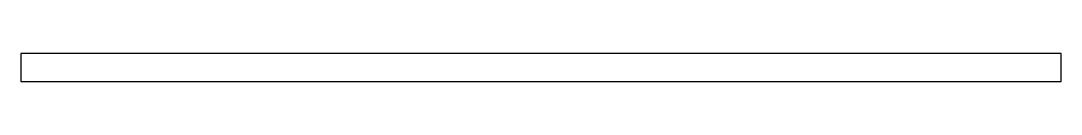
# Model space of a CAD drawing. Header units: millimetres. Extents: x 0 to 375, y 0 to 10.
import ezdxf

# ---------------------------------------------------------------- set-up
doc = ezdxf.new("R2010")
doc.units = ezdxf.units.MM

msp = doc.modelspace()

# ---------------------------------------------------------------- linework, layer by layer
for p, q in [((374.94, 10), (0, 10)), ((0, 10), (0, 0)), ((374.94, 0), (374.94, 10)), ((0, 0), (374.94, 0))]:
    msp.add_line(p, q)

doc.saveas('drawing.dxf')
